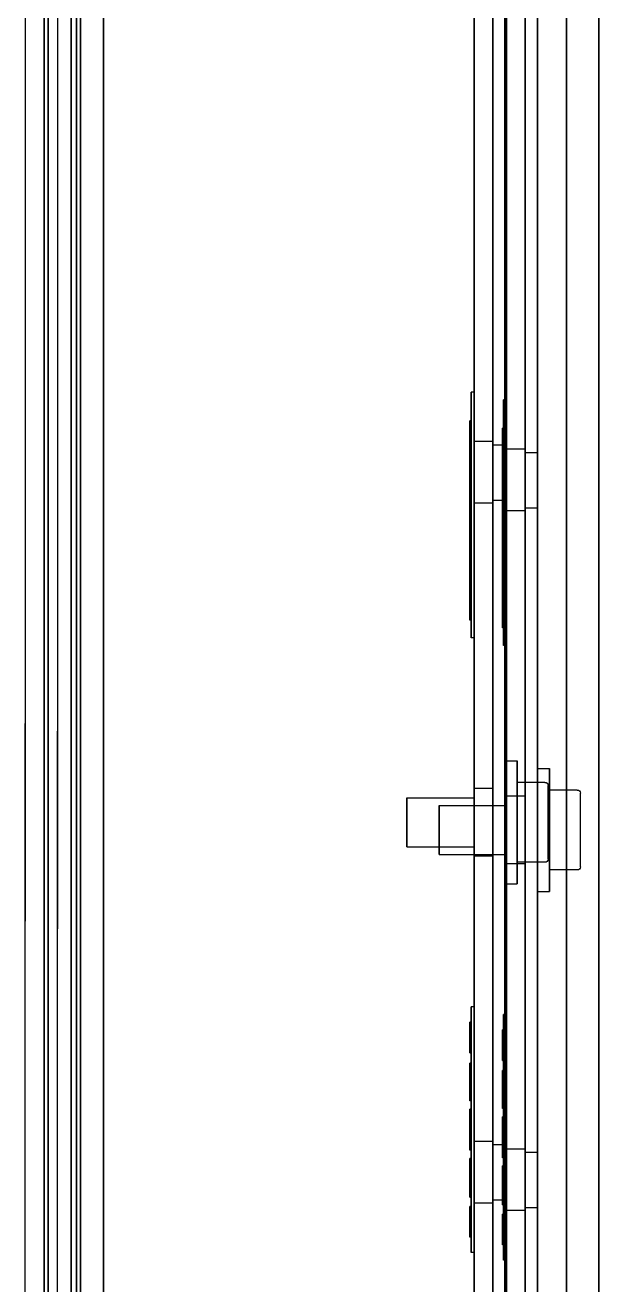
# Model space of a CAD drawing. Header units: millimetres. Extents: x -69706 to 52883, y -6882 to 68885.
# Drawn here: x 7547.1 to 7640.5, y 26147.4 to 26352.4 of the extents above; entities that cross this region are included whole.
import ezdxf

# ---------------------------------------------------------------- set-up
doc = ezdxf.new("R2010")
doc.units = ezdxf.units.MM
doc.layers.add('ac-SB', color=7, linetype='Continuous', lineweight=13)

# ---------------------------------------------------------------- blocks, each defined once
blk = doc.blocks.new('A$C15852BBE')
at = {"layer": 'ac-SB', "lineweight": -3}
for p, q in [((5538.81, 3950), (5538.81, 50)), ((5538.81, 672.2), (5538.81, 1296)), ((5538.81, 672.2), (5538.81, 1296)), ((5538.81, 672.2), (5538.81, 1296)), ((5538.81, 1296), (5538.81, 672.2)), ((5553.81, 1296.04), (5553.81, 672.16)), ((5553.81, 672.16), (5553.81, 1296.04)), ((5553.81, 1296), (5553.81, 672.2)), ((5544.08, 670.96), (5544.08, 1294.76)), ((5544.08, 670.96), (5544.08, 1294.76)), ((5544.08, 670.96), (5544.08, 1294.76)), ((5544.08, 1294.76), (5544.08, 670.96)), ((5550.81, 674.1), (5550.81, 1294.1)), ((5550.81, 1294.1), (5550.81, 674.1)), ((5559.08, 1294.8), (5559.08, 670.92)), ((5559.08, 670.92), (5559.08, 1294.8)), ((5559.08, 1294.76), (5559.08, 670.96)), ((5556.08, 672.86), (5556.08, 1292.86)), ((5556.08, 1292.86), (5556.08, 672.86)), ((5548.81, 780.58), (5548.81, 1219.1)), ((5550.81, 1219.1), (5550.81, 780.58)), ((5554.08, 779.34), (5554.08, 1217.86)), ((5556.08, 1217.86), (5556.08, 779.34)), ((5550.81, 1191.6), (5550.81, 984.1)), ((5553.81, 984.1), (5553.81, 1191.6)), ((5548.81, 806.01), (5548.81, 1189.74)), ((5550.81, 806.01), (5550.81, 1189.74)), ((5556.08, 1190.36), (5556.08, 982.86)), ((5559.08, 982.86), (5559.08, 1190.36)), ((5548.81, 1187.61), (5548.81, 749.1)), ((5550.81, 749.1), (5550.81, 1187.61)), ((5554.08, 804.77), (5554.08, 1188.5)), ((5556.08, 804.77), (5556.08, 1188.5)), ((5554.08, 1186.37), (5554.08, 747.86)), ((5556.08, 747.86), (5556.08, 1186.37)), ((5548.81, 1162.19), (5548.81, 778.45)), ((5550.81, 1162.19), (5550.81, 778.45)), ((5619.41, 968.02), (5619.41, 1163.6)), ((5624.68, 966.78), (5624.68, 1162.36)), ((5626.91, 1163.6), (5626.91, 968.02)), ((5632.18, 1162.36), (5632.18, 966.78)), ((5554.08, 1160.95), (5554.08, 777.22)), ((5556.08, 1160.95), (5556.08, 777.22)), ((5619.41, 1161.6), (5619.41, 968.2)), ((5624.68, 1160.36), (5624.68, 966.96)), ((5623.18, 834.36), (5623.18, 1157)), ((5623.81, 836.01), (5623.81, 1155.1)), ((5628.45, 833.12), (5628.45, 1155.76)), ((5629.08, 834.77), (5629.08, 1153.86)), ((5623.18, 1133.83), (5623.18, 811.2)), ((5623.81, 1132.19), (5623.81, 813.1)), ((5628.45, 1132.59), (5628.45, 809.96)), ((5629.08, 1130.95), (5629.08, 811.86)), ((5553.81, 1052.1), (5553.81, 1054.1)), ((5553.81, 1054.1), (5553.81, 1052.1)), ((5553.81, 1054.1), (5554.31, 1054.1)), ((5553.81, 1054.1), (5554.31, 1054.1)), ((5554.31, 1052.1), (5554.31, 1054.1)), ((5554.31, 1054.1), (5554.31, 1052.1)), ((5553.81, 1016.1), (5553.81, 1052.1)), ((5553.81, 1052.1), (5553.81, 1016.1)), ((5554.31, 1016.1), (5554.31, 1052.1)), ((5554.31, 1052.1), (5554.31, 1016.1)), ((5554.31, 1051.6), (5554.51, 1051.6)), ((5554.31, 1051.6), (5554.31, 1050.35)), ((5554.31, 1051.6), (5554.31, 1049.1)), ((5554.51, 1049.1), (5554.51, 1051.6)), ((5554.51, 1051.6), (5554.51, 1050.35)), ((5559.08, 1050.86), (5559.08, 1052.86)), ((5559.08, 1052.86), (5559.08, 1050.86)), ((5559.08, 1052.86), (5559.58, 1052.86)), ((5559.08, 1052.86), (5559.58, 1052.86)), ((5559.58, 1050.86), (5559.58, 1052.86)), ((5559.58, 1052.86), (5559.58, 1050.86)), ((5554.31, 1050.35), (5554.31, 1047.85)), ((5554.51, 1050.35), (5554.31, 1050.35)), ((5554.31, 1050.35), (5554.51, 1050.35)), ((5554.51, 1050.35), (5554.51, 1047.85)), ((5559.08, 1014.86), (5559.08, 1050.86)), ((5559.08, 1050.86), (5559.08, 1014.86)), ((5559.58, 1014.86), (5559.58, 1050.86)), ((5559.58, 1050.86), (5559.58, 1014.86)), ((5559.58, 1050.36), (5559.78, 1050.36)), ((5559.58, 1050.36), (5559.58, 1049.11)), ((5559.58, 1050.36), (5559.58, 1047.86)), ((5559.78, 1047.86), (5559.78, 1050.36)), ((5559.78, 1050.36), (5559.78, 1049.11)), ((5554.31, 1049.1), (5554.51, 1049.1)), ((5554.31, 1049.1), (5554.31, 1046.6)), ((5554.31, 1047.85), (5554.31, 1046.6)), ((5554.31, 1047.85), (5554.51, 1047.85)), ((5554.31, 1047.85), (5554.51, 1047.85)), ((5554.51, 1046.6), (5554.51, 1049.1)), ((5554.51, 1047.85), (5554.51, 1046.6)), ((5559.58, 1049.11), (5559.58, 1046.61)), ((5559.78, 1049.11), (5559.58, 1049.11)), ((5559.58, 1049.11), (5559.78, 1049.11)), ((5559.58, 1047.86), (5559.78, 1047.86)), ((5559.58, 1047.86), (5559.58, 1045.36)), ((5559.78, 1049.11), (5559.78, 1046.61)), ((5559.78, 1045.36), (5559.78, 1047.86)), ((5548.81, 1038.79), (5548.81, 1045.54)), ((5550.81, 1045.54), (5548.81, 1045.54)), ((5550.81, 1036.04), (5550.81, 1046.04)), ((5550.81, 1046.04), (5550.81, 1036.04)), ((5550.81, 1046.04), (5553.81, 1046.04)), ((5550.81, 1046.04), (5553.81, 1046.04)), ((5550.81, 1038.79), (5550.81, 1045.54)), ((5553.81, 1046.04), (5553.81, 1036.04)), ((5553.81, 1036.04), (5553.81, 1046.04)), ((5554.31, 1046.6), (5554.51, 1046.6)), ((5559.58, 1046.61), (5559.58, 1045.36)), ((5559.58, 1046.61), (5559.78, 1046.61)), ((5559.58, 1046.61), (5559.78, 1046.61)), ((5559.58, 1045.36), (5559.78, 1045.36)), ((5559.78, 1046.61), (5559.78, 1045.36)), ((5548.81, 1043.29), (5548.81, 1036.54)), ((5550.81, 1043.29), (5550.81, 1036.54)), ((5554.08, 1037.55), (5554.08, 1044.3)), ((5556.08, 1044.3), (5554.08, 1044.3)), ((5554.31, 1045.1), (5554.31, 1042.43)), ((5554.51, 1045.1), (5554.31, 1045.1)), ((5554.31, 1045.1), (5554.51, 1045.1)), ((5554.31, 1038.76), (5554.31, 1045.1)), ((5554.51, 1045.1), (5554.51, 1042.43)), ((5554.51, 1038.76), (5554.51, 1045.1)), ((5556.08, 1034.8), (5556.08, 1044.8)), ((5556.08, 1044.8), (5556.08, 1034.8)), ((5556.08, 1044.8), (5559.08, 1044.8)), ((5556.08, 1044.8), (5559.08, 1044.8)), ((5556.08, 1037.55), (5556.08, 1044.3)), ((5559.08, 1044.8), (5559.08, 1034.8)), ((5559.08, 1034.8), (5559.08, 1044.8)), ((5559.58, 1043.86), (5559.58, 1041.19)), ((5559.78, 1043.86), (5559.58, 1043.86)), ((5559.58, 1043.86), (5559.78, 1043.86)), ((5559.58, 1037.53), (5559.58, 1043.86)), ((5559.78, 1043.86), (5559.78, 1041.19)), ((5559.78, 1037.53), (5559.78, 1043.86)), ((5554.08, 1042.05), (5554.08, 1035.3)), ((5554.31, 1042.43), (5554.31, 1041.43)), ((5554.31, 1042.43), (5554.51, 1042.43)), ((5554.31, 1042.43), (5554.51, 1042.43)), ((5554.31, 1041.43), (5554.31, 1038.76)), ((5554.31, 1041.43), (5554.51, 1041.43)), ((5554.31, 1041.43), (5554.51, 1041.43)), ((5554.51, 1042.43), (5554.51, 1041.43)), ((5554.51, 1041.43), (5554.51, 1038.76)), ((5556.08, 1042.05), (5556.08, 1035.3)), ((5559.58, 1041.19), (5559.58, 1040.19)), ((5559.58, 1041.19), (5559.78, 1041.19)), ((5559.58, 1041.19), (5559.78, 1041.19)), ((5559.78, 1041.19), (5559.78, 1040.19)), ((5559.58, 1040.19), (5559.58, 1037.53)), ((5559.58, 1040.19), (5559.78, 1040.19)), ((5559.58, 1040.19), (5559.78, 1040.19)), ((5559.78, 1040.19), (5559.78, 1037.53)), ((5554.31, 1038.76), (5554.51, 1038.76)), ((5554.31, 1038.76), (5554.51, 1038.76)), ((5554.31, 1037.43), (5554.31, 1037.26)), ((5554.31, 1037.43), (5554.51, 1037.43)), ((5554.31, 1037.43), (5554.51, 1037.43)), ((5554.31, 1037.26), (5554.31, 1037.43)), ((5554.31, 1037.26), (5554.51, 1037.26)), ((5554.31, 1037.26), (5554.51, 1037.26)), ((5554.31, 1037.26), (5554.31, 1036.93)), ((5554.31, 1036.93), (5554.31, 1037.26)), ((5554.51, 1037.43), (5554.51, 1037.26)), ((5554.51, 1037.26), (5554.51, 1037.43)), ((5554.51, 1037.26), (5554.51, 1036.93)), ((5554.51, 1036.93), (5554.51, 1037.26)), ((5559.58, 1037.53), (5559.78, 1037.53)), ((5559.58, 1037.53), (5559.78, 1037.53)), ((5550.81, 1036.54), (5548.81, 1036.54)), ((5550.81, 1036.04), (5553.81, 1036.04)), ((5550.81, 1036.04), (5553.81, 1036.04)), ((5556.08, 1035.3), (5554.08, 1035.3)), ((5554.31, 1036.93), (5554.51, 1036.93)), ((5554.31, 1036.93), (5554.51, 1036.93)), ((5554.31, 1036.93), (5554.31, 1036.26)), ((5554.31, 1036.26), (5554.31, 1036.93)), ((5554.31, 1036.26), (5554.31, 1036.43)), ((5554.51, 1036.43), (5554.31, 1036.43)), ((5554.51, 1036.43), (5554.31, 1036.43)), ((5554.31, 1036.43), (5554.31, 1036.26)), ((5554.51, 1036.26), (5554.31, 1036.26)), ((5554.51, 1036.26), (5554.31, 1036.26)), ((5554.31, 1036.26), (5554.31, 1035.93)), ((5554.31, 1035.93), (5554.31, 1036.26)), ((5554.31, 1036.26), (5554.51, 1036.26)), ((5554.31, 1036.26), (5554.51, 1036.26)), ((5554.31, 1036.26), (5554.31, 1035.6)), ((5554.31, 1035.6), (5554.31, 1036.26)), ((5554.51, 1035.93), (5554.31, 1035.93)), ((5554.51, 1035.93), (5554.31, 1035.93)), ((5554.31, 1035.93), (5554.31, 1035.43)), ((5554.31, 1035.43), (5554.31, 1035.93)), ((5554.31, 1035.6), (5554.31, 1034.76)), ((5554.31, 1035.6), (5554.51, 1035.6)), ((5554.51, 1035.6), (5554.31, 1035.6)), ((5554.31, 1034.76), (5554.31, 1035.6)), ((5554.31, 1034.76), (5554.31, 1035.43)), ((5554.51, 1035.43), (5554.31, 1035.43)), ((5554.51, 1035.43), (5554.31, 1035.43)), ((5554.31, 1035.43), (5554.31, 1034.76)), ((5554.51, 1036.93), (5554.51, 1036.26)), ((5554.51, 1036.26), (5554.51, 1036.93)), ((5554.51, 1036.43), (5554.51, 1036.26)), ((5554.51, 1036.26), (5554.51, 1036.43)), ((5554.51, 1036.26), (5554.51, 1035.93)), ((5554.51, 1035.93), (5554.51, 1036.26)), ((5554.51, 1036.26), (5554.51, 1035.6)), ((5554.51, 1035.6), (5554.51, 1036.26)), ((5554.51, 1035.93), (5554.51, 1035.43)), ((5554.51, 1035.43), (5554.51, 1035.93)), ((5554.51, 1035.6), (5554.51, 1034.76)), ((5554.51, 1034.76), (5554.51, 1035.6)), ((5554.51, 1035.43), (5554.51, 1034.76)), ((5554.51, 1034.76), (5554.51, 1035.43)), ((5559.58, 1036.19), (5559.58, 1036.03)), ((5559.58, 1036.19), (5559.78, 1036.19)), ((5559.58, 1036.19), (5559.78, 1036.19)), ((5559.58, 1036.03), (5559.58, 1036.19)), ((5559.58, 1036.03), (5559.78, 1036.03)), ((5559.58, 1036.03), (5559.78, 1036.03)), ((5559.58, 1036.03), (5559.58, 1035.69)), ((5559.58, 1035.69), (5559.58, 1036.03)), ((5559.58, 1035.69), (5559.78, 1035.69)), ((5559.58, 1035.69), (5559.78, 1035.69)), ((5559.58, 1035.69), (5559.58, 1035.03)), ((5559.58, 1035.03), (5559.58, 1035.69)), ((5559.58, 1035.03), (5559.58, 1035.19)), ((5559.78, 1035.19), (5559.58, 1035.19)), ((5559.78, 1035.19), (5559.58, 1035.19)), ((5559.58, 1035.19), (5559.58, 1035.03)), ((5559.78, 1035.03), (5559.58, 1035.03)), ((5559.78, 1035.03), (5559.58, 1035.03)), ((5559.58, 1035.03), (5559.58, 1034.69)), ((5559.58, 1034.69), (5559.58, 1035.03)), ((5559.58, 1035.03), (5559.78, 1035.03)), ((5559.58, 1035.03), (5559.78, 1035.03)), ((5559.58, 1035.03), (5559.58, 1034.36)), ((5559.58, 1034.36), (5559.58, 1035.03)), ((5559.78, 1036.19), (5559.78, 1036.03)), ((5559.78, 1036.03), (5559.78, 1036.19)), ((5559.78, 1036.03), (5559.78, 1035.69)), ((5559.78, 1035.69), (5559.78, 1036.03)), ((5559.78, 1035.69), (5559.78, 1035.03)), ((5559.78, 1035.03), (5559.78, 1035.69)), ((5559.78, 1035.19), (5559.78, 1035.03)), ((5559.78, 1035.03), (5559.78, 1035.19)), ((5559.78, 1035.03), (5559.78, 1034.69)), ((5559.78, 1034.69), (5559.78, 1035.03)), ((5559.78, 1035.03), (5559.78, 1034.36)), ((5559.78, 1034.36), (5559.78, 1035.03)), ((5554.31, 1033.43), (5554.31, 1034.76)), ((5554.51, 1034.76), (5554.31, 1034.76)), ((5554.31, 1034.76), (5554.51, 1034.76)), ((5554.31, 1033.43), (5554.31, 1034.76)), ((5554.31, 1034.76), (5554.51, 1034.76)), ((5554.31, 1033.43), (5554.31, 1034.76)), ((5554.31, 1034.76), (5554.31, 1033.43)), ((5554.31, 1034.76), (5554.51, 1034.76)), ((5554.51, 1033.43), (5554.31, 1033.43)), ((5554.31, 1033.43), (5554.31, 1032.76)), ((5554.31, 1032.76), (5554.31, 1033.43)), ((5554.51, 1033.43), (5554.31, 1033.43)), ((5554.31, 1033.43), (5554.51, 1033.43)), ((5554.31, 1032.6), (5554.31, 1033.43)), ((5554.31, 1033.43), (5554.31, 1032.6)), ((5554.31, 1033.43), (5554.51, 1033.43)), ((5554.51, 1034.76), (5554.51, 1033.43)), ((5554.51, 1033.43), (5554.51, 1034.76)), ((5554.51, 1033.43), (5554.51, 1034.76)), ((5554.51, 1034.76), (5554.51, 1033.43)), ((5554.51, 1032.76), (5554.51, 1033.43)), ((5554.51, 1033.43), (5554.51, 1032.76)), ((5554.51, 1032.6), (5554.51, 1033.43)), ((5554.51, 1033.43), (5554.51, 1032.6)), ((5556.08, 1034.8), (5559.08, 1034.8)), ((5556.08, 1034.8), (5559.08, 1034.8)), ((5559.78, 1034.69), (5559.58, 1034.69)), ((5559.78, 1034.69), (5559.58, 1034.69)), ((5559.58, 1034.69), (5559.58, 1034.19)), ((5559.58, 1034.19), (5559.58, 1034.69)), ((5559.58, 1034.36), (5559.58, 1033.53)), ((5559.58, 1034.36), (5559.78, 1034.36)), ((5559.78, 1034.36), (5559.58, 1034.36)), ((5559.58, 1033.53), (5559.58, 1034.36)), ((5559.58, 1033.53), (5559.58, 1034.19)), ((5559.78, 1034.19), (5559.58, 1034.19)), ((5559.78, 1034.19), (5559.58, 1034.19)), ((5559.58, 1034.19), (5559.58, 1033.53)), ((5559.58, 1032.19), (5559.58, 1033.53)), ((5559.78, 1033.53), (5559.58, 1033.53)), ((5559.58, 1033.53), (5559.78, 1033.53)), ((5559.58, 1032.19), (5559.58, 1033.53)), ((5559.58, 1033.53), (5559.78, 1033.53)), ((5559.58, 1032.19), (5559.58, 1033.53)), ((5559.58, 1033.53), (5559.58, 1032.19)), ((5559.58, 1033.53), (5559.78, 1033.53)), ((5559.78, 1034.69), (5559.78, 1034.19)), ((5559.78, 1034.19), (5559.78, 1034.69)), ((5559.78, 1034.36), (5559.78, 1033.53)), ((5559.78, 1033.53), (5559.78, 1034.36)), ((5559.78, 1034.19), (5559.78, 1033.53)), ((5559.78, 1033.53), (5559.78, 1034.19)), ((5559.78, 1033.53), (5559.78, 1032.19)), ((5559.78, 1032.19), (5559.78, 1033.53)), ((5559.78, 1032.19), (5559.78, 1033.53)), ((5559.78, 1033.53), (5559.78, 1032.19)), ((5554.51, 1032.76), (5554.31, 1032.76)), ((5554.51, 1032.76), (5554.31, 1032.76)), ((5554.31, 1032.26), (5554.31, 1032.76)), ((5554.31, 1032.76), (5554.31, 1032.26)), ((5554.31, 1032.6), (5554.51, 1032.6)), ((5554.31, 1032.6), (5554.51, 1032.6)), ((5554.31, 1031.93), (5554.31, 1032.6)), ((5554.31, 1032.6), (5554.31, 1031.93)), ((5554.51, 1032.26), (5554.31, 1032.26)), ((5554.51, 1032.26), (5554.31, 1032.26)), ((5554.31, 1031.93), (5554.31, 1032.26)), ((5554.31, 1032.26), (5554.31, 1031.93)), ((5554.51, 1031.93), (5554.31, 1031.93)), ((5554.31, 1031.93), (5554.31, 1031.76)), ((5554.31, 1031.76), (5554.31, 1031.93)), ((5554.51, 1031.93), (5554.31, 1031.93)), ((5554.31, 1031.93), (5554.51, 1031.93)), ((5554.31, 1031.93), (5554.51, 1031.93)), ((5554.31, 1031.26), (5554.31, 1031.93)), ((5554.31, 1031.93), (5554.31, 1031.26)), ((5554.51, 1031.76), (5554.31, 1031.76)), ((5554.51, 1031.76), (5554.31, 1031.76)), ((5554.31, 1031.26), (5554.51, 1031.26)), ((5554.31, 1031.26), (5554.51, 1031.26)), ((5554.31, 1030.93), (5554.31, 1031.26)), ((5554.31, 1031.26), (5554.31, 1030.93)), ((5554.31, 1030.93), (5554.51, 1030.93)), ((5554.31, 1030.76), (5554.31, 1030.93)), ((5554.31, 1030.93), (5554.31, 1030.76)), ((5554.31, 1030.93), (5554.51, 1030.93)), ((5554.51, 1032.26), (5554.51, 1032.76)), ((5554.51, 1032.76), (5554.51, 1032.26)), ((5554.51, 1031.93), (5554.51, 1032.6)), ((5554.51, 1032.6), (5554.51, 1031.93)), ((5554.51, 1031.93), (5554.51, 1032.26)), ((5554.51, 1032.26), (5554.51, 1031.93)), ((5554.51, 1031.76), (5554.51, 1031.93)), ((5554.51, 1031.93), (5554.51, 1031.76)), ((5554.51, 1031.26), (5554.51, 1031.93)), ((5554.51, 1031.93), (5554.51, 1031.26)), ((5554.51, 1030.93), (5554.51, 1031.26)), ((5554.51, 1031.26), (5554.51, 1030.93)), ((5554.51, 1030.76), (5554.51, 1030.93)), ((5554.51, 1030.93), (5554.51, 1030.76)), ((5559.78, 1032.19), (5559.58, 1032.19)), ((5559.58, 1032.19), (5559.58, 1031.53)), ((5559.58, 1031.53), (5559.58, 1032.19)), ((5559.78, 1032.19), (5559.58, 1032.19)), ((5559.58, 1032.19), (5559.78, 1032.19)), ((5559.58, 1031.36), (5559.58, 1032.19)), ((5559.58, 1032.19), (5559.58, 1031.36)), ((5559.58, 1032.19), (5559.78, 1032.19)), ((5559.78, 1031.53), (5559.58, 1031.53)), ((5559.78, 1031.53), (5559.58, 1031.53)), ((5559.58, 1031.03), (5559.58, 1031.53)), ((5559.58, 1031.53), (5559.58, 1031.03)), ((5559.58, 1031.36), (5559.78, 1031.36)), ((5559.58, 1031.36), (5559.78, 1031.36)), ((5559.58, 1030.69), (5559.58, 1031.36)), ((5559.58, 1031.36), (5559.58, 1030.69)), ((5559.78, 1031.03), (5559.58, 1031.03)), ((5559.78, 1031.03), (5559.58, 1031.03)), ((5559.58, 1030.69), (5559.58, 1031.03)), ((5559.58, 1031.03), (5559.58, 1030.69)), ((5559.78, 1031.53), (5559.78, 1032.19)), ((5559.78, 1032.19), (5559.78, 1031.53)), ((5559.78, 1031.36), (5559.78, 1032.19)), ((5559.78, 1032.19), (5559.78, 1031.36)), ((5559.78, 1031.03), (5559.78, 1031.53)), ((5559.78, 1031.53), (5559.78, 1031.03)), ((5559.78, 1030.69), (5559.78, 1031.36)), ((5559.78, 1031.36), (5559.78, 1030.69)), ((5559.78, 1030.69), (5559.78, 1031.03)), ((5559.78, 1031.03), (5559.78, 1030.69)), ((5554.31, 1030.76), (5554.51, 1030.76)), ((5554.31, 1030.76), (5554.51, 1030.76)), ((5554.31, 1029.43), (5554.31, 1028.43)), ((5554.31, 1029.43), (5554.51, 1029.43)), ((5554.31, 1029.43), (5554.51, 1029.43)), ((5554.31, 1025.43), (5554.31, 1029.43)), ((5554.51, 1029.43), (5554.51, 1028.43)), ((5554.51, 1025.43), (5554.51, 1029.43)), ((5559.78, 1030.69), (5559.58, 1030.69)), ((5559.58, 1030.69), (5559.58, 1030.53)), ((5559.58, 1030.53), (5559.58, 1030.69)), ((5559.78, 1030.69), (5559.58, 1030.69)), ((5559.58, 1030.69), (5559.78, 1030.69)), ((5559.58, 1030.69), (5559.78, 1030.69)), ((5559.58, 1030.03), (5559.58, 1030.69)), ((5559.58, 1030.69), (5559.58, 1030.03)), ((5559.78, 1030.53), (5559.58, 1030.53)), ((5559.78, 1030.53), (5559.58, 1030.53)), ((5559.58, 1030.03), (5559.78, 1030.03)), ((5559.58, 1030.03), (5559.78, 1030.03)), ((5559.58, 1029.69), (5559.58, 1030.03)), ((5559.58, 1030.03), (5559.58, 1029.69)), ((5559.58, 1029.69), (5559.78, 1029.69)), ((5559.58, 1029.53), (5559.58, 1029.69)), ((5559.58, 1029.69), (5559.58, 1029.53)), ((5559.58, 1029.69), (5559.78, 1029.69)), ((5559.58, 1029.53), (5559.78, 1029.53)), ((5559.58, 1029.53), (5559.78, 1029.53)), ((5559.78, 1030.53), (5559.78, 1030.69)), ((5559.78, 1030.69), (5559.78, 1030.53)), ((5559.78, 1030.03), (5559.78, 1030.69)), ((5559.78, 1030.69), (5559.78, 1030.03)), ((5559.78, 1029.69), (5559.78, 1030.03)), ((5559.78, 1030.03), (5559.78, 1029.69)), ((5559.78, 1029.53), (5559.78, 1029.69)), ((5559.78, 1029.69), (5559.78, 1029.53)), ((5554.51, 1028.43), (5554.31, 1028.43)), ((5554.51, 1028.43), (5554.31, 1028.43)), ((5554.31, 1028.43), (5554.31, 1025.26)), ((5554.31, 1028.43), (5554.31, 1025.26)), ((5554.31, 1028.43), (5554.31, 1025.43)), ((5554.31, 1028.43), (5554.51, 1028.43)), ((5554.31, 1028.43), (5554.51, 1028.43)), ((5554.51, 1025.26), (5554.51, 1028.43)), ((5554.51, 1028.43), (5554.51, 1025.26)), ((5554.51, 1028.43), (5554.51, 1025.43)), ((5559.58, 1028.19), (5559.58, 1027.19)), ((5559.58, 1028.19), (5559.78, 1028.19)), ((5559.58, 1028.19), (5559.78, 1028.19)), ((5559.58, 1024.19), (5559.58, 1028.19)), ((5559.78, 1027.19), (5559.58, 1027.19)), ((5559.78, 1027.19), (5559.58, 1027.19)), ((5559.58, 1027.19), (5559.58, 1024.03)), ((5559.58, 1027.19), (5559.58, 1024.03)), ((5559.58, 1027.19), (5559.58, 1024.19)), ((5559.58, 1027.19), (5559.78, 1027.19)), ((5559.58, 1027.19), (5559.78, 1027.19)), ((5559.78, 1028.19), (5559.78, 1027.19)), ((5559.78, 1024.19), (5559.78, 1028.19)), ((5559.78, 1024.03), (5559.78, 1027.19)), ((5559.78, 1027.19), (5559.78, 1024.03)), ((5559.78, 1027.19), (5559.78, 1024.19)), ((5554.31, 1025.43), (5554.31, 1024.6)), ((5554.31, 1025.43), (5554.51, 1025.43)), ((5554.31, 1025.43), (5554.51, 1025.43)), ((5554.31, 1024.6), (5554.31, 1025.43)), ((5554.51, 1025.26), (5554.31, 1025.26)), ((5554.31, 1025.26), (5554.31, 1024.76)), ((5554.31, 1025.26), (5554.51, 1025.26)), ((5554.31, 1024.76), (5554.31, 1025.26)), ((5554.51, 1024.76), (5554.31, 1024.76)), ((5554.51, 1024.76), (5554.31, 1024.76)), ((5554.31, 1024.43), (5554.31, 1024.76)), ((5554.31, 1024.76), (5554.31, 1024.43)), ((5554.51, 1025.43), (5554.51, 1024.6)), ((5554.51, 1024.6), (5554.51, 1025.43)), ((5554.51, 1024.76), (5554.51, 1025.26)), ((5554.51, 1025.26), (5554.51, 1024.76)), ((5554.51, 1024.43), (5554.51, 1024.76)), ((5554.51, 1024.76), (5554.51, 1024.43)), ((5554.31, 1024.6), (5554.51, 1024.6)), ((5554.31, 1024.6), (5554.51, 1024.6)), ((5554.31, 1024.6), (5554.31, 1023.93)), ((5554.31, 1023.93), (5554.31, 1024.6)), ((5554.51, 1024.43), (5554.31, 1024.43)), ((5554.31, 1024.43), (5554.31, 1024.26)), ((5554.31, 1024.26), (5554.31, 1024.43)), ((5554.51, 1024.43), (5554.31, 1024.43)), ((5554.51, 1024.26), (5554.31, 1024.26)), ((5554.51, 1024.26), (5554.31, 1024.26)), ((5554.31, 1023.93), (5554.51, 1023.93)), ((5554.31, 1023.93), (5554.51, 1023.93)), ((5554.31, 1023.93), (5554.31, 1023.43)), ((5554.31, 1023.43), (5554.31, 1023.93)), ((5554.31, 1023.43), (5554.31, 1023.26)), ((5554.31, 1023.43), (5554.51, 1023.43)), ((5554.51, 1023.43), (5554.31, 1023.43)), ((5554.31, 1023.26), (5554.31, 1023.43)), ((5554.31, 1023.26), (5554.51, 1023.26)), ((5554.31, 1023.26), (5554.51, 1023.26)), ((5554.51, 1024.6), (5554.51, 1023.93)), ((5554.51, 1023.93), (5554.51, 1024.6)), ((5554.51, 1024.26), (5554.51, 1024.43)), ((5554.51, 1024.43), (5554.51, 1024.26)), ((5554.51, 1023.93), (5554.51, 1023.43)), ((5554.51, 1023.43), (5554.51, 1023.93)), ((5554.51, 1023.43), (5554.51, 1023.26)), ((5554.51, 1023.26), (5554.51, 1023.43)), ((5559.58, 1024.19), (5559.58, 1023.36)), ((5559.58, 1024.19), (5559.78, 1024.19)), ((5559.58, 1024.19), (5559.78, 1024.19)), ((5559.58, 1023.36), (5559.58, 1024.19)), ((5559.78, 1024.03), (5559.58, 1024.03)), ((5559.58, 1024.03), (5559.58, 1023.53)), ((5559.58, 1024.03), (5559.78, 1024.03)), ((5559.58, 1023.53), (5559.58, 1024.03)), ((5559.78, 1023.53), (5559.58, 1023.53)), ((5559.78, 1023.53), (5559.58, 1023.53)), ((5559.58, 1023.19), (5559.58, 1023.53)), ((5559.58, 1023.53), (5559.58, 1023.19)), ((5559.58, 1023.36), (5559.78, 1023.36)), ((5559.58, 1023.36), (5559.78, 1023.36)), ((5559.58, 1023.36), (5559.58, 1022.69)), ((5559.58, 1022.69), (5559.58, 1023.36)), ((5559.78, 1023.19), (5559.58, 1023.19)), ((5559.58, 1023.19), (5559.58, 1023.03)), ((5559.58, 1023.03), (5559.58, 1023.19)), ((5559.78, 1023.19), (5559.58, 1023.19)), ((5559.78, 1023.03), (5559.58, 1023.03)), ((5559.78, 1023.03), (5559.58, 1023.03)), ((5559.58, 1022.69), (5559.78, 1022.69)), ((5559.58, 1022.69), (5559.78, 1022.69)), ((5559.58, 1022.69), (5559.58, 1022.19)), ((5559.58, 1022.19), (5559.58, 1022.69)), ((5559.78, 1024.19), (5559.78, 1023.36)), ((5559.78, 1023.36), (5559.78, 1024.19)), ((5559.78, 1023.53), (5559.78, 1024.03)), ((5559.78, 1024.03), (5559.78, 1023.53)), ((5559.78, 1023.19), (5559.78, 1023.53)), ((5559.78, 1023.53), (5559.78, 1023.19)), ((5559.78, 1023.36), (5559.78, 1022.69)), ((5559.78, 1022.69), (5559.78, 1023.36)), ((5559.78, 1023.03), (5559.78, 1023.19)), ((5559.78, 1023.19), (5559.78, 1023.03)), ((5559.78, 1022.69), (5559.78, 1022.19)), ((5559.78, 1022.19), (5559.78, 1022.69)), ((5554.51, 1021.6), (5554.31, 1021.6)), ((5554.31, 1021.6), (5554.31, 1020.35)), ((5554.31, 1021.6), (5554.31, 1019.1)), ((5554.51, 1021.6), (5554.51, 1020.35)), ((5554.51, 1019.1), (5554.51, 1021.6)), ((5559.58, 1022.19), (5559.58, 1022.03)), ((5559.58, 1022.19), (5559.78, 1022.19)), ((5559.78, 1022.19), (5559.58, 1022.19)), ((5559.58, 1022.03), (5559.58, 1022.19)), ((5559.58, 1022.03), (5559.78, 1022.03)), ((5559.58, 1022.03), (5559.78, 1022.03)), ((5559.78, 1022.19), (5559.78, 1022.03)), ((5559.78, 1022.03), (5559.78, 1022.19)), ((5554.31, 1020.35), (5554.31, 1017.85)), ((5554.31, 1020.35), (5554.51, 1020.35)), ((5554.31, 1020.35), (5554.51, 1020.35)), ((5554.31, 1019.1), (5554.51, 1019.1)), ((5554.31, 1019.1), (5554.31, 1016.6)), ((5554.51, 1020.35), (5554.51, 1017.85)), ((5554.51, 1016.6), (5554.51, 1019.1)), ((5559.78, 1020.36), (5559.58, 1020.36)), ((5559.58, 1020.36), (5559.58, 1019.11)), ((5559.58, 1020.36), (5559.58, 1017.86)), ((5559.58, 1019.11), (5559.58, 1016.61)), ((5559.58, 1019.11), (5559.78, 1019.11)), ((5559.58, 1019.11), (5559.78, 1019.11)), ((5559.78, 1020.36), (5559.78, 1019.11)), ((5559.78, 1017.86), (5559.78, 1020.36)), ((5559.78, 1019.11), (5559.78, 1016.61)), ((5554.31, 1017.85), (5554.31, 1016.6)), ((5554.31, 1017.85), (5554.51, 1017.85)), ((5554.31, 1017.85), (5554.51, 1017.85)), ((5554.31, 1016.6), (5554.51, 1016.6)), ((5554.51, 1017.85), (5554.51, 1016.6)), ((5559.58, 1017.86), (5559.78, 1017.86)), ((5559.58, 1017.86), (5559.58, 1015.36)), ((5559.58, 1016.61), (5559.58, 1015.36)), ((5559.58, 1016.61), (5559.78, 1016.61)), ((5559.58, 1016.61), (5559.78, 1016.61)), ((5559.78, 1015.36), (5559.78, 1017.86)), ((5559.78, 1016.61), (5559.78, 1015.36)), ((5553.81, 1016.1), (5553.81, 1014.1)), ((5553.81, 1014.1), (5553.81, 1016.1)), ((5554.31, 1014.1), (5554.31, 1016.1)), ((5554.31, 1016.1), (5554.31, 1014.1)), ((5559.08, 1014.86), (5559.08, 1012.86)), ((5559.08, 1012.86), (5559.08, 1014.86)), ((5559.58, 1015.36), (5559.78, 1015.36)), ((5559.58, 1012.86), (5559.58, 1014.86)), ((5559.58, 1014.86), (5559.58, 1012.86)), ((5553.81, 1014.1), (5554.31, 1014.1)), ((5553.81, 1014.1), (5554.31, 1014.1)), ((5559.08, 1012.86), (5559.58, 1012.86)), ((5559.08, 1012.86), (5559.58, 1012.86)), ((5619.41, 1000.18), (5619.41, 804.6)), ((5626.91, 804.6), (5626.91, 1000.18)), ((5619.41, 806.6), (5619.41, 1000)), ((5624.68, 998.94), (5624.68, 803.36)), ((5624.68, 805.36), (5624.68, 998.76)), ((5632.18, 803.36), (5632.18, 998.94)), ((5546.81, 974.1), (5546.81, 994.1)), ((5546.81, 994.1), (5546.81, 974.1)), ((5546.81, 974.1), (5546.81, 994.1)), ((5546.81, 994.1), (5546.81, 974.1)), ((5548.81, 994.1), (5546.81, 994.1)), ((5548.81, 994.1), (5546.81, 994.1)), ((5548.81, 994.1), (5546.81, 994.1)), ((5548.81, 994.1), (5546.81, 994.1)), ((5548.81, 994.1), (5548.81, 974.1)), ((5548.81, 974.1), (5548.81, 994.1)), ((5548.81, 994.1), (5548.81, 974.1)), ((5548.81, 974.1), (5548.81, 994.1)), ((5552.08, 972.86), (5552.08, 992.86)), ((5552.08, 992.86), (5552.08, 972.86)), ((5552.08, 972.86), (5552.08, 992.86)), ((5552.08, 992.86), (5552.08, 972.86)), ((5554.08, 992.86), (5552.08, 992.86)), ((5554.08, 992.86), (5552.08, 992.86)), ((5554.08, 992.86), (5552.08, 992.86)), ((5554.08, 992.86), (5552.08, 992.86)), ((5554.08, 992.86), (5554.08, 972.86)), ((5554.08, 972.86), (5554.08, 992.86)), ((5554.08, 992.86), (5554.08, 972.86)), ((5554.08, 972.86), (5554.08, 992.86)), ((5541.81, 990.1), (5541.81, 984.1)), ((5541.81, 990.1), (5541.81, 984.1)), ((5542.31, 990.6), (5546.81, 990.6)), ((5542.31, 990.6), (5546.81, 990.6)), ((5546.81, 990.6), (5546.81, 984.1)), ((5546.81, 984.1), (5546.81, 990.6)), ((5547.08, 988.86), (5547.08, 982.86)), ((5547.08, 988.86), (5547.08, 982.86)), ((5547.58, 989.36), (5552.08, 989.36)), ((5547.58, 989.36), (5552.08, 989.36)), ((5550.81, 989.6), (5550.81, 984.1)), ((5550.81, 984.1), (5550.81, 989.6)), ((5550.81, 989.6), (5553.81, 989.6)), ((5550.81, 989.6), (5553.81, 989.6)), ((5552.08, 989.36), (5552.08, 982.86)), ((5552.08, 982.86), (5552.08, 989.36)), ((5553.81, 989.6), (5553.81, 984.1)), ((5553.81, 984.1), (5553.81, 989.6)), ((5553.81, 988.1), (5553.81, 980.1)), ((5553.81, 980.1), (5553.81, 988.1)), ((5553.81, 988.1), (5553.81, 980.1)), ((5553.81, 980.1), (5553.81, 988.1)), ((5564.81, 988.1), (5553.81, 988.1)), ((5564.81, 988.1), (5553.81, 988.1)), ((5564.81, 988.1), (5553.81, 988.1)), ((5564.81, 988.1), (5553.81, 988.1)), ((5556.08, 988.36), (5556.08, 982.86)), ((5556.08, 982.86), (5556.08, 988.36)), ((5556.08, 988.36), (5559.08, 988.36)), ((5556.08, 988.36), (5559.08, 988.36)), ((5559.08, 988.36), (5559.08, 982.86)), ((5559.08, 982.86), (5559.08, 988.36)), ((5564.81, 980.1), (5564.81, 988.1)), ((5564.81, 988.1), (5564.81, 980.1)), ((5564.81, 980.1), (5564.81, 988.1)), ((5564.81, 988.1), (5564.81, 980.1)), ((5559.08, 986.86), (5559.08, 978.86)), ((5559.08, 978.86), (5559.08, 986.86)), ((5559.08, 986.86), (5559.08, 978.86)), ((5559.08, 978.86), (5559.08, 986.86)), ((5570.08, 986.86), (5559.08, 986.86)), ((5570.08, 986.86), (5559.08, 986.86)), ((5570.08, 986.86), (5559.08, 986.86)), ((5570.08, 986.86), (5559.08, 986.86)), ((5570.08, 978.86), (5570.08, 986.86)), ((5570.08, 986.86), (5570.08, 978.86)), ((5570.08, 978.86), (5570.08, 986.86)), ((5570.08, 986.86), (5570.08, 978.86)), ((5541.81, 984.1), (5541.81, 978.1)), ((5541.81, 984.1), (5541.81, 978.1)), ((5546.81, 984.1), (5546.81, 977.6)), ((5546.81, 977.6), (5546.81, 984.1)), ((5550.81, 776.6), (5550.81, 984.1)), ((5550.81, 978.6), (5550.81, 984.1)), ((5550.81, 984.1), (5550.81, 978.6)), ((5553.81, 984.1), (5553.81, 776.6)), ((5553.81, 984.1), (5553.81, 978.6)), ((5553.81, 978.6), (5553.81, 984.1)), ((5547.08, 982.86), (5547.08, 976.86)), ((5547.08, 982.86), (5547.08, 976.86)), ((5552.08, 982.86), (5552.08, 976.36)), ((5552.08, 976.36), (5552.08, 982.86)), ((5556.08, 775.36), (5556.08, 982.86)), ((5556.08, 977.36), (5556.08, 982.86)), ((5556.08, 982.86), (5556.08, 977.36)), ((5559.08, 982.86), (5559.08, 775.36)), ((5559.08, 982.86), (5559.08, 977.36)), ((5559.08, 977.36), (5559.08, 982.86)), ((5564.81, 980.1), (5553.81, 980.1)), ((5564.81, 980.1), (5553.81, 980.1)), ((5564.81, 980.1), (5553.81, 980.1)), ((5564.81, 980.1), (5553.81, 980.1)), ((5542.31, 977.6), (5546.81, 977.6)), ((5542.31, 977.6), (5546.81, 977.6)), ((5550.81, 978.6), (5553.81, 978.6)), ((5550.81, 978.6), (5553.81, 978.6)), ((5570.08, 978.86), (5559.08, 978.86)), ((5570.08, 978.86), (5559.08, 978.86)), ((5570.08, 978.86), (5559.08, 978.86)), ((5570.08, 978.86), (5559.08, 978.86)), ((5547.58, 976.36), (5552.08, 976.36)), ((5547.58, 976.36), (5552.08, 976.36)), ((5556.08, 977.36), (5559.08, 977.36)), ((5556.08, 977.36), (5559.08, 977.36)), ((5548.81, 974.1), (5546.81, 974.1)), ((5548.81, 974.1), (5546.81, 974.1)), ((5548.81, 974.1), (5546.81, 974.1)), ((5548.81, 974.1), (5546.81, 974.1)), ((5554.08, 972.86), (5552.08, 972.86)), ((5554.08, 972.86), (5552.08, 972.86)), ((5554.08, 972.86), (5552.08, 972.86)), ((5554.08, 972.86), (5552.08, 972.86)), ((5553.81, 952.1), (5553.81, 954.1)), ((5553.81, 954.1), (5553.81, 952.1)), ((5553.81, 954.1), (5554.31, 954.1)), ((5553.81, 954.1), (5554.31, 954.1)), ((5554.31, 954.1), (5554.31, 952.1)), ((5554.31, 952.1), (5554.31, 954.1)), ((5553.81, 916.1), (5553.81, 952.1)), ((5553.81, 952.1), (5553.81, 916.1)), ((5554.31, 952.1), (5554.31, 916.1)), ((5554.31, 916.1), (5554.31, 952.1)), ((5554.31, 938.97), (5554.31, 951.21)), ((5554.31, 951.21), (5554.31, 946.2)), ((5554.31, 951.21), (5554.51, 951.21)), ((5554.51, 951.21), (5554.51, 938.97)), ((5554.51, 946.2), (5554.51, 951.21)), ((5559.08, 950.86), (5559.08, 952.86)), ((5559.08, 952.86), (5559.08, 950.86)), ((5559.08, 952.86), (5559.58, 952.86)), ((5559.08, 952.86), (5559.58, 952.86)), ((5559.58, 952.86), (5559.58, 950.86)), ((5559.58, 950.86), (5559.58, 952.86)), ((5559.08, 914.86), (5559.08, 950.86)), ((5559.08, 950.86), (5559.08, 914.86)), ((5559.58, 950.86), (5559.58, 914.86)), ((5559.58, 914.86), (5559.58, 950.86)), ((5559.58, 937.73), (5559.58, 949.97)), ((5559.58, 949.97), (5559.58, 944.96)), ((5559.58, 949.97), (5559.78, 949.97)), ((5559.78, 949.97), (5559.78, 937.73)), ((5559.78, 944.96), (5559.78, 949.97)), ((5554.31, 946.2), (5554.31, 943.95)), ((5554.31, 946.2), (5554.51, 946.2)), ((5554.51, 943.95), (5554.51, 946.2)), ((5559.58, 944.96), (5559.58, 942.71)), ((5559.58, 944.96), (5559.78, 944.96)), ((5559.78, 942.71), (5559.78, 944.96)), ((5554.31, 943.95), (5554.31, 918.75)), ((5554.51, 943.95), (5554.31, 943.95)), ((5554.51, 918.75), (5554.51, 943.95)), ((5559.58, 942.71), (5559.58, 917.52)), ((5559.78, 942.71), (5559.58, 942.71)), ((5559.78, 917.52), (5559.78, 942.71)), ((5554.31, 920.79), (5554.31, 940.66)), ((5554.31, 940.66), (5554.31, 938.97)), ((5554.31, 940.66), (5554.51, 940.66)), ((5554.51, 938.97), (5554.31, 938.97)), ((5554.51, 938.97), (5554.51, 940.66)), ((5554.51, 940.66), (5554.51, 920.79)), ((5559.58, 919.55), (5559.58, 939.42)), ((5559.58, 939.42), (5559.58, 937.73)), ((5559.58, 939.42), (5559.78, 939.42)), ((5559.78, 937.73), (5559.78, 939.42)), ((5559.78, 939.42), (5559.78, 919.55)), ((5559.78, 937.73), (5559.58, 937.73)), ((5548.81, 924.91), (5548.81, 931.66)), ((5550.81, 931.66), (5548.81, 931.66)), ((5550.81, 932.16), (5550.81, 922.16)), ((5550.81, 922.16), (5550.81, 932.16)), ((5550.81, 932.16), (5553.81, 932.16)), ((5550.81, 932.16), (5553.81, 932.16)), ((5550.81, 924.91), (5550.81, 931.66)), ((5553.81, 922.16), (5553.81, 932.16)), ((5553.81, 932.16), (5553.81, 922.16)), ((5556.08, 930.92), (5556.08, 920.92)), ((5556.08, 920.92), (5556.08, 930.92)), ((5556.08, 930.92), (5559.08, 930.92)), ((5556.08, 930.92), (5559.08, 930.92)), ((5559.08, 920.92), (5559.08, 930.92)), ((5559.08, 930.92), (5559.08, 920.92)), ((5548.81, 929.41), (5548.81, 922.66)), ((5550.81, 929.41), (5550.81, 922.66)), ((5554.08, 923.67), (5554.08, 930.42)), ((5556.08, 930.42), (5554.08, 930.42)), ((5556.08, 923.67), (5556.08, 930.42)), ((5554.08, 928.17), (5554.08, 921.42)), ((5556.08, 928.17), (5556.08, 921.42)), ((5550.81, 922.66), (5548.81, 922.66)), ((5550.81, 922.16), (5553.81, 922.16)), ((5550.81, 922.16), (5553.81, 922.16)), ((5556.08, 921.42), (5554.08, 921.42)), ((5554.31, 918.75), (5554.31, 920.79)), ((5554.51, 920.79), (5554.31, 920.79)), ((5554.51, 920.79), (5554.51, 918.75)), ((5556.08, 920.92), (5559.08, 920.92)), ((5556.08, 920.92), (5559.08, 920.92)), ((5554.31, 918.75), (5554.51, 918.75)), ((5559.58, 917.52), (5559.58, 919.55)), ((5559.78, 919.55), (5559.58, 919.55)), ((5559.78, 919.55), (5559.78, 917.52)), ((5559.58, 917.52), (5559.78, 917.52)), ((5553.81, 916.1), (5553.81, 914.1)), ((5553.81, 914.1), (5553.81, 916.1)), ((5553.81, 914.1), (5554.31, 914.1)), ((5553.81, 914.1), (5554.31, 914.1)), ((5554.31, 916.1), (5554.31, 914.1)), ((5554.31, 914.1), (5554.31, 916.1)), ((5559.08, 914.86), (5559.08, 912.86)), ((5559.08, 912.86), (5559.08, 914.86)), ((5559.58, 914.86), (5559.58, 912.86)), ((5559.58, 912.86), (5559.58, 914.86)), ((5559.08, 912.86), (5559.58, 912.86)), ((5559.08, 912.86), (5559.58, 912.86))]:
    blk.add_line(p, q, dxfattribs=at)
at = {"layer": 'ac-SB', "lineweight": -3, "extrusion": (0, 0, -1)}
for centre, major_axis, start_param, end_param in [((5542.31, 990.1), (-0.354, 0.354), 5.497787, 7.068583), ((5542.31, 990.1), (-0.354, 0.354), 5.497787, 7.068583), ((5547.58, 988.86), (-0.354, 0.354), 5.497787, 7.068583), ((5547.58, 988.86), (-0.354, 0.354), 5.497787, 7.068583), ((5542.31, 978.1), (0.354, 0.354), 2.356194, 3.926991), ((5542.31, 978.1), (0.354, 0.354), 2.356194, 3.926991), ((5547.58, 976.86), (0.354, 0.354), 2.356194, 3.926991), ((5547.58, 976.86), (0.354, 0.354), 2.356194, 3.926991)]:
    blk.add_ellipse(centre, major_axis=major_axis, ratio=1, start_param=start_param, end_param=end_param, dxfattribs=at)

msp = doc.modelspace()

# ---------------------------------------------------------------- block references
at = {"layer": 'ac-SB', "rotation": 180}
msp.add_blockref('A$C15852BBE', (13179.315, 27205.514), dxfattribs=at)

doc.saveas('drawing.dxf')
